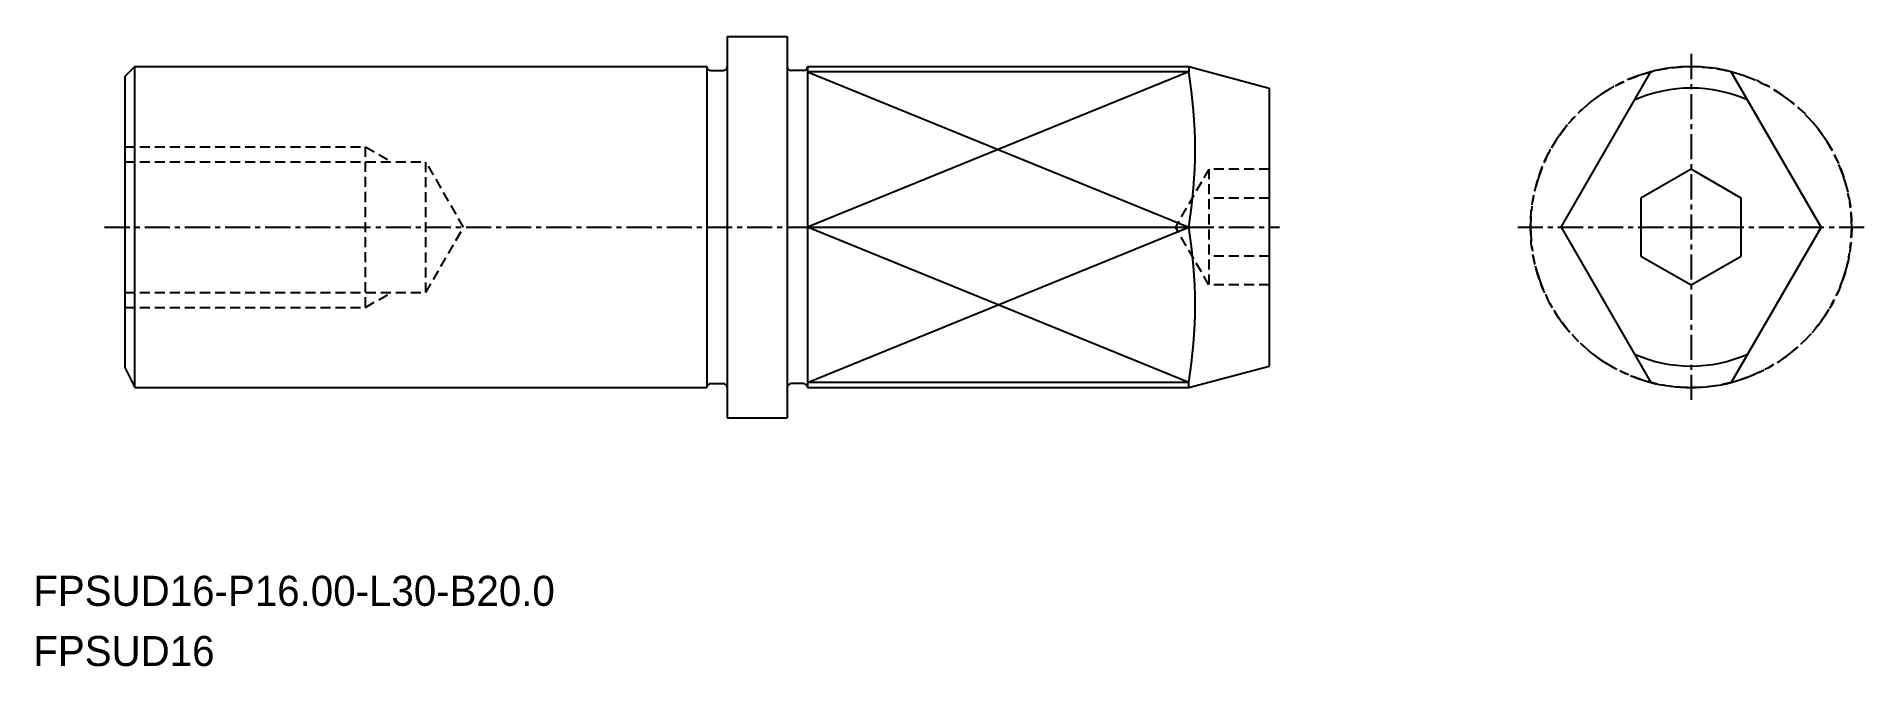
# Model space of a CAD drawing. Extents: x -1451 to -1359.9, y -700.6 to -669.2.
import ezdxf

# ---------------------------------------------------------------- set-up
doc = ezdxf.new("R2010")
doc.units = 0
for name, pattern in [('CENTER', [2, 1.25, -0.25, 0.25, -0.25]), ('DASHED', [0.75, 0.5, -0.25]), ('PHANTOM', [2.5, 1.25, -0.25, 0.25, -0.25, 0.25, -0.25])]:
    doc.linetypes.add(name, pattern=pattern)
doc.layers.get('0').update_dxf_attribs({"linetype": 'CONTINUOUS'})
doc.layers.add('CENTER', color=1, linetype='CENTER')

msp = doc.modelspace()

# ---------------------------------------------------------------- linework, layer by layer
at = {"color": 7, "linetype": 'CONTINUOUS'}
for p, q in [((-1416.597, -669.198), (-1416.597, -688.198)), ((-1416.597, -669.198), (-1413.597, -669.198)), ((-1446.097, -670.698), (-1446.597, -671.198)), ((-1446.097, -670.698), (-1417.597, -670.698)), ((-1446.097, -686.698), (-1446.097, -670.698)), ((-1417.597, -670.698), (-1417.597, -686.698)), ((-1417.397, -670.898), (-1416.797, -670.898)), ((-1412.797, -670.898), (-1413.397, -670.898)), ((-1412.597, -670.698), (-1393.597, -670.698)), ((-1412.597, -670.698), (-1412.597, -686.698)), ((-1393.597, -670.698), (-1389.597, -671.769)), ((-1375.05, -678.698), (-1370.578, -670.952)), ((-1362.106, -678.698), (-1366.578, -670.952)), ((-1446.597, -671.198), (-1446.597, -685.698)), ((-1389.597, -671.769), (-1389.597, -685.626)), ((-1368.578, -675.811), (-1371.078, -677.254)), ((-1366.078, -677.254), (-1368.578, -675.811)), ((-1371.078, -677.254), (-1371.078, -680.141)), ((-1366.078, -680.141), (-1366.078, -677.254)), ((-1412.597, -678.698), (-1393.597, -678.698)), ((-1375.05, -678.698), (-1370.578, -686.444)), ((-1362.106, -678.698), (-1366.578, -686.444)), ((-1371.078, -680.141), (-1368.578, -681.584)), ((-1368.578, -681.584), (-1366.078, -680.141)), ((-1446.597, -685.698), (-1446.097, -686.698)), ((-1393.597, -686.698), (-1389.597, -685.626)), ((-1393.597, -686.698), (-1389.597, -685.626)), ((-1446.097, -686.698), (-1417.597, -686.698)), ((-1417.397, -686.498), (-1416.797, -686.498)), ((-1412.797, -686.498), (-1413.397, -686.498)), ((-1412.597, -686.698), (-1393.597, -686.698)), ((-1416.597, -688.198), (-1413.597, -688.198))]:
    msp.add_line(p, q, dxfattribs=at)
at = {"linetype": 'CONTINUOUS'}
for p, q in [((-1413.597, -669.198), (-1413.597, -688.198)), ((-1393.597, -670.952), (-1412.597, -670.952)), ((-1393.597, -670.698), (-1393.597, -670.952)), ((-1393.597, -686.444), (-1412.597, -686.444)), ((-1393.597, -686.698), (-1393.597, -686.444))]:
    msp.add_line(p, q, dxfattribs=at)
at = {"color": 3, "linetype": 'CONTINUOUS'}
for p, q in [((-1412.597, -670.952), (-1393.597, -678.698)), ((-1393.597, -670.952), (-1412.597, -678.698)), ((-1393.597, -686.444), (-1412.597, -678.698)), ((-1412.597, -686.444), (-1393.597, -678.698))]:
    msp.add_line(p, q, dxfattribs=at)
at = {"color": 3, "linetype": 'DASHED'}
for p, q in [((-1446.597, -674.698), (-1434.597, -674.698)), ((-1446.597, -675.439), (-1431.597, -675.439)), ((-1434.597, -682.698), (-1434.597, -674.698)), ((-1434.597, -674.698), (-1433.313, -675.439)), ((-1429.716, -678.698), (-1431.597, -675.439)), ((-1431.597, -681.956), (-1431.597, -675.439)), ((-1392.597, -675.811), (-1394.264, -678.698)), ((-1389.597, -675.811), (-1392.597, -675.811)), ((-1392.597, -675.811), (-1392.597, -681.584)), ((-1389.597, -677.254), (-1392.597, -677.254)), ((-1431.597, -681.956), (-1429.716, -678.698)), ((-1392.597, -681.584), (-1394.264, -678.698)), ((-1389.597, -680.141), (-1392.597, -680.141)), ((-1389.597, -681.584), (-1392.597, -681.584)), ((-1446.597, -681.956), (-1431.597, -681.956)), ((-1446.597, -682.698), (-1434.597, -682.698)), ((-1434.597, -682.698), (-1433.313, -681.956))]:
    msp.add_line(p, q, dxfattribs=at)
msp.add_circle((-1368.578, -678.698), 8, dxfattribs=at)
at = {"color": 7, "linetype": 'CONTINUOUS'}
for centre, radius, start, end in [((-1417.397, -670.698), 0.2, 180, 270), ((-1416.797, -670.698), 0.2, 270, 0), ((-1413.397, -670.698), 0.2, 180, 270), ((-1412.797, -670.698), 0.2, 270, 0), ((-1417.305, -674.825), 24.022, 350.72198, 9.27802), ((-1417.305, -682.571), 24.022, 350.72198, 9.27802), ((-1417.397, -686.698), 0.2, 90, 180), ((-1416.797, -686.698), 0.2, 0, 90), ((-1413.397, -686.698), 0.2, 90, 180), ((-1412.797, -686.698), 0.2, 0, 90)]:
    msp.add_arc(centre, radius, start, end, dxfattribs=at)
at = {"color": 3, "linetype": 'PHANTOM'}
for start, end in [(104.47751, 255.52249), (284.47751, 75.52249)]:
    msp.add_arc((-1368.578, -678.698), 8, start, end, dxfattribs=at)
at = {"linetype": 'CONTINUOUS'}
for radius, start, end in [(8, 75.52249, 104.47751), (6.928, 66, 114), (6.928, 246, 294), (8, 255.52249, 284.47751)]:
    msp.add_arc((-1368.578, -678.698), radius, start, end, dxfattribs=at)
at = {"color": 7, "linetype": 'CONTINUOUS'}
msp.add_point((-1434.597, -678.698), dxfattribs=at)
at = {"layer": 'CENTER', "color": 1, "linetype": 'CENTER'}
for p, q in [((-1368.578, -670.065), (-1368.578, -687.33)), ((-1447.597, -678.698), (-1389.078, -678.698)), ((-1377.21, -678.698), (-1359.945, -678.698))]:
    msp.add_line(p, q, dxfattribs=at)

# ---------------------------------------------------------------- texts
for s, p in [('FPSUD16-P16.00-L30-B20.0', (-1451.152, -697.58)), ('FPSUD16', (-1451.152, -700.58))]:
    msp.add_text(s, height=1.5).set_placement(p)

doc.saveas('drawing.dxf')
